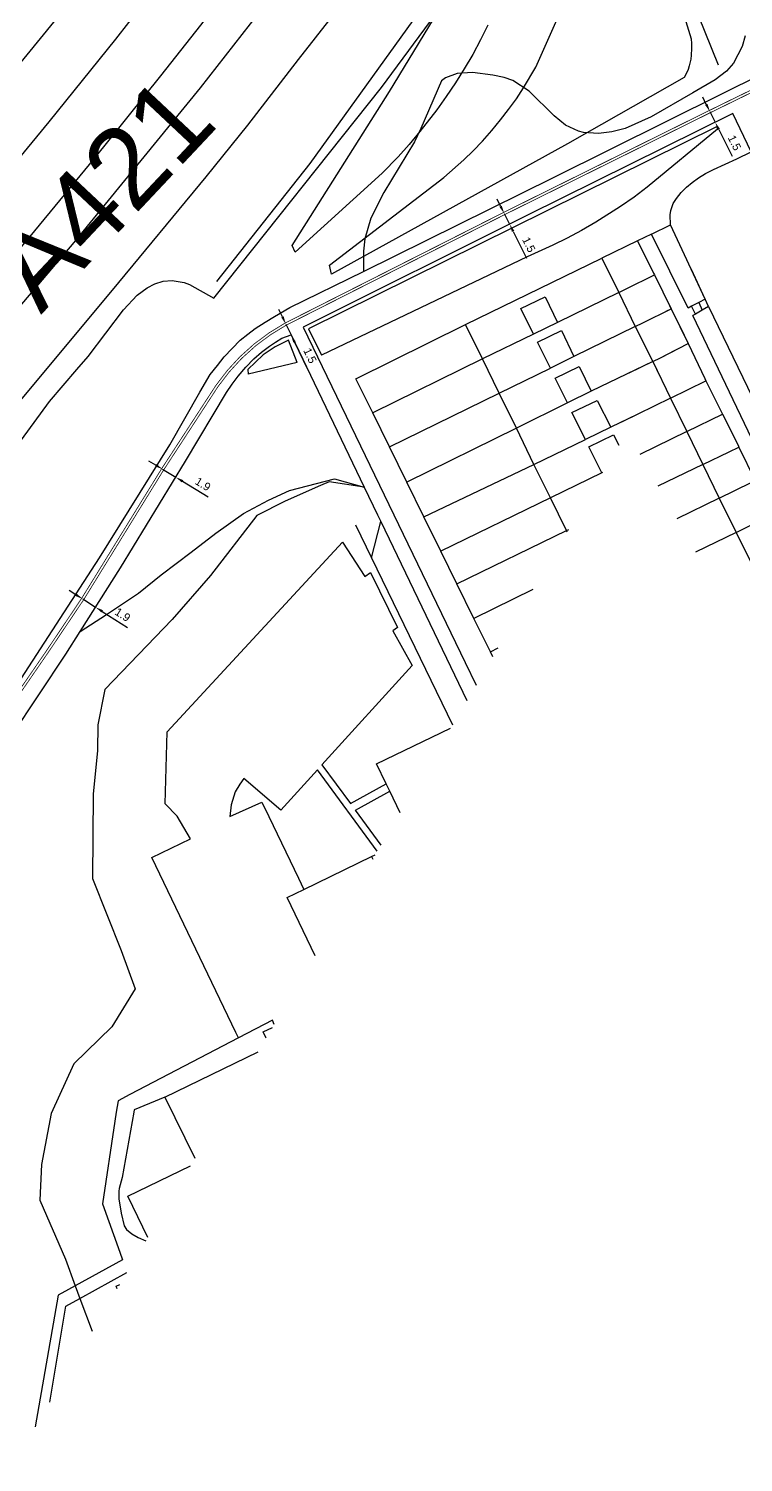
# Model space of a CAD drawing. Header units: millimetres. Extents: x 111502 to 977541, y 8702 to 1044108.
# Drawn here: x 486720.9 to 486810.2, y 236639.3 to 236818.5 of the extents above; entities that cross this region are included whole.
import ezdxf

# ---------------------------------------------------------------- set-up
doc = ezdxf.new("R2010")
doc.units = ezdxf.units.MM
doc.header["$LTSCALE"] = 0.25
doc.linetypes.add('DASHED2', pattern=[9.525, 6.35, -3.175])
for name, color, linetype in [('E HVSS As Laid Dimensions', 30, 'Continuous'), ('E HVSS As Laid HV', 10, 'Continuous'), ('X HVSS Site Background', 8, 'Continuous')]:
    doc.layers.add(name, color=color, linetype=linetype)
doc.styles.add('Arial', font='arial.ttf')
doc.dimstyles.new('HVSS AsLaid', dxfattribs={"dimtxt": 1, "dimasz": 1, "dimexe": 0, "dimexo": 0, "dimgap": 0.5, "dimtad": 1, "dimdec": 1, "dimzin": 1, "dimdsep": 46, "dimtxsty": 'Arial', "dimcen": 0.09, "dimadec": 0, "dimazin": 0, "dimtfac": 1, "dimtdec": 1, "dimtmove": 0, "dimatfit": 3, "dimfxl": 1, "dimtolj": 1, "dimtzin": 0, "dimarcsym": 0})

# ---------------------------------------------------------------- blocks, each defined once
blk = doc.blocks.new('OS MAP 060722')
at = {"layer": 'X HVSS Site Background'}
for points in [[(-2137.87, -2366.44), (-2131.91, -2363.17), (-2124.44, -2355.26), (-2117.33, -2349.69), (-2108.54, -2340.34), (-2105.77, -2336.07), (-2105.44, -2334.41), (-2105.8, -2333.29), (-2100.43, -2326.36), (-2097.47, -2320.35), (-2037.33, -2246.66)], [(-2073.93, -2302.81), (-2078.83, -2309.11), (-2087.13, -2319.46), (-2095.08, -2329.06), (-2104.68, -2340.41), (-2105.58, -2341.46), (-2113.93, -2351.16), (-2118.28, -2356.11), (-2126.48, -2365.21), (-2129.03, -2368.06), (-2138.83, -2378.61), (-2141.33, -2381.26), (-2141.98, -2381.91)], [(-2010.03, -2230.06), (-2011.48, -2232.21), (-2013.43, -2235.06), (-2016.73, -2239.51), (-2017.68, -2240.76), (-2023.83, -2248.76), (-2028.93, -2255.41), (-2034.93, -2263.41), (-2041.28, -2271.86), (-2049.73, -2283.21), (-2059.73, -2296.41), (-2060.43, -2297.31), (-2068.18, -2307.36), (-2073.18, -2313.71), (-2081.53, -2324.06), (-2089.53, -2333.76), (-2099.13, -2345.16), (-2100.08, -2346.26), (-2108.48, -2355.96), (-2112.83, -2360.96), (-2121.08, -2370.16), (-2123.68, -2373.01), (-2133.53, -2383.61), (-2136.08, -2386.31)], [(-1999.88, -2239.86), (-2000.63, -2240.46), (-2003.03, -2242.51), (-2005.28, -2244.71), (-2007.03, -2246.61), (-2008.63, -2248.56), (-2010.28, -2250.61), (-2011.78, -2252.76), (-2029.23, -2276.46), (-2039.43, -2290.21), (-2045.38, -2298.06), (-2055.98, -2311.66), (-2062.33, -2319.86), (-2067.53, -2326.31), (-2079.23, -2340.46), (-2091.98, -2355.76), (-2103.63, -2369.11), (-2115.88, -2382.71), (-2127.13, -2394.96)], [(-2132.58, -2389.46), (-2125.48, -2381.81), (-2110.53, -2365.26), (-2095.43, -2347.96), (-2083.98, -2334.51), (-2077.28, -2326.31), (-2068.18, -2315.21), (-2051.53, -2293.81), (-2040.18, -2278.41), (-2033.73, -2269.56), (-2012.43, -2241.61), (-2010.63, -2239.41), (-2008.68, -2237.31), (-2006.63, -2235.31), (-2005.73, -2234.56)], [(-2000.13, -2308.68), (-2000.5, -2310.03), (-2001.61, -2312.1), (-2002.49, -2313.11), (-2003.89, -2314.2), (-2006.69, -2315.8), (-2011.9, -2318.83), (-2015.13, -2320.26), (-2016.79, -2320.71), (-2018.47, -2320.9), (-2020.35, -2320.77), (-2020.96, -2320.62), (-2022.58, -2319.85), (-2024.01, -2318.7), (-2027.12, -2315.6), (-2029.15, -2314.27), (-2030.27, -2313.9), (-2031.66, -2313.62), (-2034.21, -2313.27), (-2036.11, -2313.39), (-2037.59, -2313.95), (-2038.1, -2314.3), (-2040.65, -2320.28), (-2041.46, -2321.94), (-2045.29, -2328.27), (-2046.89, -2331.5), (-2047.65, -2334.06), (-2047.84, -2335.62), (-2047.84, -2338.13)], [(-2018.03, -2272.81), (-2038.88, -2302.86), (-2054.53, -2324.66), (-2066.18, -2339.41)], [(-2108.43, -2379.61), (-2102.18, -2373.15), (-2094.1, -2363.97), (-2087.04, -2354.38), (-2083.66, -2350.41), (-2082.21, -2348.75), (-2077.82, -2342.92), (-2076.1, -2341.11), (-2074.87, -2340.18), (-2073.89, -2339.68), (-2072.85, -2339.37), (-2071.75, -2339.28), (-2070.23, -2339.52), (-2069.57, -2339.78), (-2066.54, -2341.47), (-2045.56, -2315.14), (-2016.62, -2275.91)], [(-2003.48, -2312.36), (-2009.33, -2297.76), (-2015.88, -2277.56), (-2016.62, -2275.91)], [(-2056.38, -2335.71), (-2056.73, -2334.91), (-2044.58, -2315.66), (-2034.73, -2299.46)], [(-2012.13, -2291.96), (-2006.88, -2309.06), (-2006.83, -2309.66), (-2006.83, -2310.26), (-2006.88, -2311.11), (-2006.93, -2311.61), (-2007.13, -2312.46), (-2007.28, -2312.91), (-2007.48, -2313.36), (-2007.78, -2313.91), (-2022.33, -2322.21), (-2051.83, -2338.46), (-2052.08, -2337.36)], [(-2052.08, -2337.36), (-2037.78, -2326.41), (-2035.28, -2324.21), (-2034.13, -2323.06), (-2032.98, -2321.86), (-2031.78, -2320.51), (-2030.73, -2319.21), (-2029.73, -2317.91), (-2028.73, -2316.56), (-2027.83, -2315.21), (-2026.28, -2312.61), (-2022.98, -2305.11)], [(-2032.28, -2307.36), (-2033.23, -2309.21), (-2034.18, -2311.01), (-2035.23, -2312.81), (-2036.33, -2314.56), (-2037.48, -2316.26), (-2038.68, -2317.96), (-2040.78, -2320.66), (-2042.13, -2322.26), (-2043.48, -2323.81), (-2045.48, -2325.86), (-2056.38, -2335.71)], [(-2047.84, -2338.13), (-2024.08, -2326.41), (-2002.88, -2315.86), (-1984.32, -2306.65)], [(-1999.38, -2323.21), (-2001.68, -2318.41), (-2027.33, -2331.11), (-2055.38, -2345.11), (-2035.13, -2387.01), (-2033.76, -2389.83)], [(-2003.58, -2320.36), (-2003.63, -2320.01), (-2054.68, -2345.31), (-2053.08, -2348.61)], [(-2003.58, -2320.36), (-2012.38, -2327.61), (-2014.03, -2328.86), (-2015.73, -2330.01), (-2018.78, -2331.96), (-2020.58, -2333.01), (-2022.38, -2333.96), (-2024.18, -2334.86), (-2027.38, -2336.31), (-2053.08, -2348.61)], [(-2009.47, -2332.31), (-2009.48, -2332.31), (-2009.53, -2331.06), (-2009.43, -2330.51), (-2009.38, -2330.41), (-2009.13, -2329.66), (-2008.73, -2329.01), (-2008.13, -2328.26), (-2007.48, -2327.61), (-2006.78, -2327.01), (-2005.98, -2326.46), (-2005.08, -2325.91), (-2004.08, -2325.41), (-2001.18, -2324.06), (-1999.38, -2323.21)], [(-2011.83, -2333.46), (-2009.47, -2332.31)], [(-2005.13, -2341.61), (-2009.47, -2332.33), (-2009.47, -2332.31)], [(-2013.58, -2334.31), (-2018.03, -2336.46)], [(-2011.83, -2333.46), (-2013.58, -2334.31)], [(-2013.58, -2334.31), (-2011.58, -2338.36), (-2011.47, -2338.58)], [(-2006.84, -2342.49), (-2007.28, -2342.71), (-2011.83, -2333.46)], [(-2035.08, -2344.76), (-2018.03, -2336.46)], [(-2018.03, -2336.46), (-2015.93, -2340.76)], [(-2005.13, -2341.61), (-2006.86, -2337.9)], [(-2091.08, -2389.81), (-2080.83, -2373.91), (-2072.03, -2359.81), (-2068.28, -2353.21), (-2066.98, -2351.01), (-2066.08, -2349.91), (-2065.23, -2348.81), (-2063.23, -2346.71), (-2062.28, -2345.96), (-2061.38, -2345.26), (-2060.13, -2344.46), (-2058.93, -2343.76), (-2057.03, -2342.66), (-2047.84, -2338.13)], [(-2015.93, -2340.76), (-2015, -2340.3), (-2011.47, -2338.58)], [(-2011.47, -2338.58), (-2009.4, -2342.82)], [(-2026.58, -2345.96), (-2028.18, -2342.76), (-2025.13, -2341.31), (-2023.58, -2344.51)], [(-2015.93, -2340.76), (-2023.58, -2344.51)], [(-2015.93, -2340.76), (-2013.88, -2345.01)], [(-2006.84, -2342.49), (-2007.28, -2342.71), (-2008.39, -2340.44)], [(-2005.13, -2341.61), (-2005.93, -2342.02), (-2006.84, -2342.49)], [(-2005.13, -2341.61), (-2005.93, -2342.02), (-2006.84, -2342.49)], [(-2005.11, -2341.64), (-2005.13, -2341.61)], [(-2004.73, -2342.51), (-2005.13, -2341.61)], [(-2013.88, -2345.01), (-2012.93, -2344.55), (-2009.4, -2342.82)], [(-2010.02, -2343.12), (-2009.4, -2342.82)], [(-2009.59, -2342.42), (-2009.4, -2342.82)], [(-2009.4, -2342.82), (-2007.78, -2346.12)], [(-2009.4, -2342.82), (-2007.28, -2347.16)], [(-2006.35, -2343.47), (-2006.84, -2342.49)], [(-2006.35, -2343.47), (-2006.84, -2342.49)], [(-2004.73, -2342.51), (-2005.52, -2342.98), (-2006.35, -2343.47)], [(-2006.12, -2343.34), (-2006.35, -2343.47)], [(-2005.93, -2342.02), (-2005.68, -2342.59)], [(-2005.93, -2342.02), (-2005.52, -2342.98)], [(-2004.73, -2342.51), (-1999.23, -2353.91), (-1992.08, -2350.36), (-1989.58, -2355.51), (-1996.68, -2359.01), (-1993.03, -2366.61)], [(-2046.68, -2355.81), (-2048.78, -2351.56), (-2035.08, -2344.76)], [(-2032.98, -2349.06), (-2035.08, -2344.76)], [(-2023.58, -2344.51), (-2026.58, -2345.96)], [(-2013.88, -2345.01), (-2021.53, -2348.76)], [(-2013.88, -2345.01), (-2011.68, -2349.41)], [(-2006.35, -2343.47), (-2006.68, -2343.66)], [(-2006.35, -2343.47), (-2006.68, -2343.66)], [(-2006.52, -2343.99), (-2006.68, -2343.66)], [(-1995.18, -2367.66), (-2006.68, -2343.66)], [(-2083.23, -2383.13), (-2078.18, -2375.16), (-2070.08, -2361.86), (-2064.93, -2353.26), (-2064.23, -2352.21), (-2063.48, -2351.21), (-2062.53, -2350.11), (-2061.53, -2349.06), (-2060.58, -2348.21), (-2059.58, -2347.46), (-2058.83, -2346.96), (-2058.03, -2346.46), (-2056.88, -2346.06), (-2047.74, -2365.1)], [(-2056.13, -2349.51), (-2057.18, -2346.71), (-2058.88, -2347.56), (-2060.38, -2348.56), (-2062.28, -2350.41), (-2062.23, -2350.96)], [(-2026.58, -2345.96), (-2032.98, -2349.06)], [(-2024.48, -2350.21), (-2026.08, -2346.96), (-2023.08, -2345.51), (-2021.53, -2348.76)], [(-2021.53, -2348.76), (-2024.48, -2350.21)], [(-2012.65, -2347.47), (-2011.68, -2349.41)], [(-2011.68, -2349.41), (-2010.72, -2348.92), (-2007.28, -2347.16)], [(-2011.68, -2349.41), (-2010.72, -2348.92), (-2008.88, -2347.98)], [(-2007.28, -2347.16), (-2005.18, -2351.51), (-2005.04, -2351.79)], [(-2056.13, -2349.51), (-2062.23, -2350.96)], [(-2032.98, -2349.06), (-2046.68, -2355.81)], [(-2030.88, -2353.36), (-2032.98, -2349.06)], [(-2030.88, -2353.36), (-2024.48, -2350.21)], [(-2022.33, -2354.56), (-2023.88, -2351.46), (-2020.88, -2350.01), (-2019.38, -2353.11)], [(-2011.68, -2349.41), (-2019.38, -2353.11)], [(-2011.68, -2349.41), (-2014.69, -2350.86)], [(-2011.68, -2349.41), (-2010.8, -2351.21)], [(-2011.68, -2349.41), (-2009.48, -2353.96)], [(-2009.48, -2353.96), (-2005.04, -2351.79)], [(-2005.04, -2351.79), (-2002.98, -2355.96)], [(-2044.58, -2360.06), (-2030.88, -2353.36)], [(-2028.73, -2357.71), (-2030.88, -2353.36)], [(-2019.38, -2353.11), (-2022.33, -2354.56)], [(-2009.48, -2353.96), (-2015.61, -2356.96)], [(-2009.48, -2353.96), (-2007.43, -2358.16)], [(-2044.58, -2360.06), (-2046.68, -2355.81)], [(-2022.33, -2354.56), (-2028.73, -2357.71)], [(-2020.08, -2359.16), (-2021.78, -2355.76), (-2018.63, -2354.26), (-2016.93, -2357.61)], [(-2007.43, -2358.16), (-2002.98, -2355.96)], [(-2002.98, -2355.96), (-2001.03, -2359.86), (-2000.92, -2360.09)], [(-2028.73, -2357.71), (-2042.43, -2364.46)], [(-2026.53, -2362.26), (-2028.73, -2357.71)], [(-2016.93, -2357.61), (-2020.08, -2359.16)], [(-2013.65, -2356), (-2016.93, -2357.61)], [(-2026.53, -2362.26), (-2020.08, -2359.16)], [(-2018.03, -2363.31), (-2019.68, -2360.06), (-2016.58, -2358.56), (-2015.94, -2359.85)], [(-2007.43, -2358.16), (-2013.31, -2361)], [(-2007.43, -2358.16), (-2005.43, -2362.26)], [(-2042.43, -2364.46), (-2044.58, -2360.06)], [(-2005.43, -2362.26), (-2002.14, -2360.68)], [(-2002.14, -2360.68), (-2000.92, -2360.09)], [(-2000.92, -2360.09), (-1998.9, -2364.27)], [(-2040.28, -2368.81), (-2026.53, -2362.26)], [(-2024.48, -2366.41), (-2026.53, -2362.26)], [(-2005.43, -2362.26), (-2011.05, -2364.96)], [(-2005.43, -2362.26), (-2003.38, -2366.46)], [(-2047.74, -2365.1), (-2052.13, -2364.43), (-2053.2, -2364.9), (-2057.61, -2366.85), (-2061.17, -2368.65), (-2066.95, -2376.12), (-2071.75, -2381.64), (-2080.15, -2390.39), (-2081.02, -2394.79), (-2081.05, -2398.01), (-2081.61, -2403.47), (-2081.7, -2413.99), (-2078.11, -2422.98), (-2076.36, -2427.78), (-2079.28, -2432.53), (-2084.02, -2437.15), (-2086.83, -2443.38), (-2088.05, -2449.74), (-2088.25, -2454.2), (-2085.04, -2461.57), (-2083.83, -2464.89)], [(-2083.23, -2383.13), (-2079.94, -2380.99), (-2075.92, -2378.33), (-2073.1, -2376.05), (-2069.34, -2373.2), (-2066.28, -2370.84), (-2062.83, -2368.38), (-2059.7, -2366.73), (-2057.07, -2365.5), (-2051.47, -2364.07), (-2047.74, -2365.1)], [(-2040.28, -2368.81), (-2042.43, -2364.46)], [(-2018.03, -2363.31), (-2024.48, -2366.41)], [(-2017.98, -2363.28), (-2018.03, -2363.31)], [(-2003.38, -2366.46), (-1999.41, -2364.52)], [(-2047.74, -2365.1), (-2046.08, -2368.56), (-2045.68, -2369.37)], [(-2024.48, -2366.41), (-2038.18, -2373.11)], [(-2022.48, -2370.51), (-2024.48, -2366.41)], [(-2003.38, -2366.46), (-2008.7, -2369.07)], [(-2003.38, -2366.46), (-2001.28, -2370.76)], [(-2048.83, -2369.81), (-2046.83, -2373.93)], [(-2046.83, -2373.93), (-2045.68, -2369.37)], [(-2045.68, -2369.37), (-2034.91, -2391.77)], [(-2038.18, -2373.11), (-2040.28, -2368.81)], [(-2001.28, -2370.76), (-1997.3, -2368.79)], [(-2063.43, -2433.91), (-2063.76, -2433.23), (-2074.26, -2411.38), (-2069.46, -2409.03), (-2071.11, -2406.22), (-2072.61, -2404.68), (-2072.34, -2395.69), (-2050.47, -2371.96), (-2047.65, -2376.27), (-2046.95, -2375.76), (-2043.58, -2382.64), (-2044.17, -2383.04), (-2041.74, -2387.38), (-2053.02, -2399.8), (-2049.47, -2404.62), (-2045.01, -2402.15)], [(-2036.18, -2377.16), (-2022.48, -2370.51)], [(-2022.48, -2370.51), (-2022.19, -2370.37)], [(-2022.38, -2370.7), (-2022.48, -2370.51)], [(-2001.28, -2370.76), (-2006.33, -2373.22)], [(-2001.28, -2370.76), (-1999.28, -2374.8)], [(-2036.18, -2377.16), (-2038.18, -2373.11)], [(-2046.83, -2373.93), (-2036.71, -2394.8)], [(-2034.03, -2381.51), (-2036.18, -2377.16)], [(-2026.66, -2377.89), (-2034.03, -2381.51)], [(-2031.98, -2385.66), (-2034.03, -2381.51)], [(-2091.78, -2396.11), (-2085.03, -2385.96), (-2083.23, -2383.13)], [(-2031.98, -2385.66), (-2030.99, -2385.18)], [(-2031.66, -2386.31), (-2031.98, -2385.66)], [(-2045.01, -2402.15), (-2046.21, -2399.66), (-2036.95, -2395.21)], [(-2046.1, -2410.6), (-2053.59, -2400.43), (-2058.17, -2405.47), (-2062.77, -2401.5), (-2063.28, -2402.23), (-2063.88, -2403.18), (-2064.37, -2404.8), (-2064.53, -2406.27), (-2060.53, -2404.48), (-2059.67, -2406.25)], [(-2044.55, -2403.1), (-2045.01, -2402.15)], [(-2045.64, -2409.83), (-2048.84, -2405.48), (-2044.55, -2403.1)], [(-2043.25, -2405.81), (-2044.55, -2403.1)], [(-2059.67, -2406.25), (-2055.93, -2413.96), (-2055.28, -2415.36)], [(-2055.28, -2415.36), (-2046.83, -2411.26)], [(-2046.83, -2411.26), (-2046.36, -2411.03)], [(-2046.83, -2411.26), (-2046.67, -2411.57)], [(-2053.85, -2423.65), (-2057.38, -2416.36), (-2055.28, -2415.36)], [(-2058.97, -2432.26), (-2059.21, -2431.71), (-2063.43, -2433.91)], [(-2059.99, -2433.97), (-2060.03, -2433.86), (-2060.35, -2433.18), (-2059.18, -2432.61)], [(-2063.43, -2433.91), (-2077, -2440.99), (-2078.49, -2441.77), (-2078.71, -2443.2), (-2078.88, -2444.33), (-2080.45, -2454.66), (-2078.26, -2460.7), (-2077.92, -2461.64), (-2083.83, -2464.89)], [(-2072.63, -2441.31), (-2061, -2435.67)], [(-2072.63, -2441.31), (-2076.49, -2442.91), (-2076.54, -2443.2), (-2077.98, -2451.35), (-2078.34, -2452.74), (-2078.38, -2453.09), (-2078.39, -2454.04), (-2078.11, -2455.82), (-2077.73, -2457.4), (-2077.45, -2457.88), (-2076.79, -2458.42), (-2075.96, -2458.87), (-2075.03, -2459.29)], [(-2072.63, -2441.31), (-2068.9, -2448.96)], [(-2074.77, -2458.85), (-2077.28, -2453.71), (-2069.46, -2449.91)], [(-2083.25, -2466.47), (-2077.38, -2463.24)], [(-2083.83, -2464.89), (-2084.69, -2465.37), (-2085.99, -2466.09), (-2088.85, -2482.54)], [(-2083.83, -2464.89), (-2083.25, -2466.47)], [(-2078.59, -2465.26), (-2078.73, -2464.96), (-2078.27, -2464.74)], [(-2087.01, -2479.44), (-2085.03, -2467.45), (-2083.25, -2466.47)], [(-2083.25, -2466.47), (-2081.74, -2470.57)]]:
    blk.add_lwpolyline(points, dxfattribs=at)
blk = doc.blocks.new('*D1797')
at = {"layer": 'Defpoints', "color": 0, "transparency": 16777216}
for p in [(486727.67, 236747.24), (486727.67, 236747.24), (486729.27, 236746.22)]:
    blk.add_point(p, dxfattribs=at)
at = {"layer": 'E HVSS As Laid Dimensions', "color": 0, "lineweight": -2, "transparency": 16777216}
for p, q in [((486726.83, 236747.77), (486725.98, 236748.31)), ((486727.67, 236747.24), (486729.27, 236746.22)), ((486730.12, 236745.69), (486733.27, 236743.69))]:
    blk.add_line(p, q, dxfattribs=at)
at = {"layer": 'E HVSS As Laid Dimensions', "color": 0, "transparency": 16777216}
for points in [[(486726.91, 236747.92), (486726.74, 236747.63), (486727.67, 236747.24)], [(486730.21, 236745.83), (486730.03, 236745.55), (486729.27, 236746.22)]]:
    blk.add_solid(points, dxfattribs=at)
at = {"layer": 'E HVSS As Laid Dimensions', "color": 0, "transparency": 16777216, "insert": (486732.66, 236745.27), "char_height": 1, "attachment_point": 5, "rotation": 327.6168, "style": 'Arial'}
blk.add_mtext('\\A1;1.9', dxfattribs=at)
blk = doc.blocks.new('*D1798')
at = {"layer": 'Defpoints', "color": 0, "transparency": 16777216}
for p in [(486737.66, 236763.45), (486737.66, 236763.45), (486739.29, 236762.46)]:
    blk.add_point(p, dxfattribs=at)
at = {"layer": 'E HVSS As Laid Dimensions', "color": 0, "lineweight": -2, "transparency": 16777216}
for p, q in [((486736.81, 236763.96), (486735.95, 236764.48)), ((486737.66, 236763.45), (486739.29, 236762.46)), ((486740.15, 236761.95), (486743.34, 236760.02))]:
    blk.add_line(p, q, dxfattribs=at)
at = {"layer": 'E HVSS As Laid Dimensions', "color": 0, "transparency": 16777216}
for points in [[(486736.89, 236764.11), (486736.72, 236763.82), (486737.66, 236763.45)], [(486740.23, 236762.09), (486740.06, 236761.8), (486739.29, 236762.46)]]:
    blk.add_solid(points, dxfattribs=at)
at = {"layer": 'E HVSS As Laid Dimensions', "color": 0, "transparency": 16777216, "insert": (486742.69, 236761.59), "char_height": 1, "attachment_point": 5, "rotation": 328.8671, "style": 'Arial'}
blk.add_mtext('\\A1;1.9', dxfattribs=at)
blk = doc.blocks.new('*D1799')
at = {"layer": 'Defpoints', "color": 0, "transparency": 16777216}
for p in [(486753.05, 236781.6), (486753.05, 236781.6), (486753.7, 236780.25)]:
    blk.add_point(p, dxfattribs=at)
at = {"layer": 'E HVSS As Laid Dimensions', "color": 0, "lineweight": -2, "transparency": 16777216}
for p, q in [((486752.62, 236782.5), (486752.19, 236783.41)), ((486753.05, 236781.6), (486753.7, 236780.25)), ((486754.13, 236779.35), (486755.75, 236775.98))]:
    blk.add_line(p, q, dxfattribs=at)
at = {"layer": 'E HVSS As Laid Dimensions', "color": 0, "transparency": 16777216}
for points in [[(486752.77, 236782.58), (486752.47, 236782.43), (486753.05, 236781.6)], [(486754.28, 236779.42), (486753.98, 236779.28), (486753.7, 236780.25)]]:
    blk.add_solid(points, dxfattribs=at)
at = {"layer": 'E HVSS As Laid Dimensions', "color": 0, "transparency": 16777216, "insert": (486756.07, 236777.65), "char_height": 1, "attachment_point": 5, "rotation": 295.6417, "style": 'Arial'}
blk.add_mtext('\\A1;1.5', dxfattribs=at)
blk = doc.blocks.new('*D1800')
at = {"layer": 'Defpoints', "color": 0, "transparency": 16777216}
for p in [(486780.33, 236795.42), (486780.33, 236795.42), (486781, 236794.08)]:
    blk.add_point(p, dxfattribs=at)
at = {"layer": 'E HVSS As Laid Dimensions', "color": 0, "lineweight": -2, "transparency": 16777216}
for p, q in [((486779.88, 236796.31), (486779.44, 236797.21)), ((486780.33, 236795.42), (486781, 236794.08)), ((486781.45, 236793.18), (486783.11, 236789.84))]:
    blk.add_line(p, q, dxfattribs=at)
at = {"layer": 'E HVSS As Laid Dimensions', "color": 0, "transparency": 16777216}
for points in [[(486780.03, 236796.39), (486779.73, 236796.24), (486780.33, 236795.42)], [(486781.6, 236793.26), (486781.3, 236793.11), (486781, 236794.08)]]:
    blk.add_solid(points, dxfattribs=at)
at = {"layer": 'E HVSS As Laid Dimensions', "color": 0, "transparency": 16777216, "insert": (486783.41, 236791.52), "char_height": 1, "attachment_point": 5, "rotation": 296.5242, "style": 'Arial'}
blk.add_mtext('\\A1;1.5', dxfattribs=at)
blk = doc.blocks.new('*D1801')
at = {"layer": 'Defpoints', "color": 0, "transparency": 16777216}
for p in [(486806.03, 236808.15), (486806.03, 236808.15), (486806.7, 236806.81)]:
    blk.add_point(p, dxfattribs=at)
at = {"layer": 'E HVSS As Laid Dimensions', "color": 0, "lineweight": -2, "transparency": 16777216}
for p, q in [((486805.58, 236809.05), (486805.14, 236809.94)), ((486806.03, 236808.15), (486806.7, 236806.81)), ((486807.14, 236805.91), (486808.81, 236802.57))]:
    blk.add_line(p, q, dxfattribs=at)
at = {"layer": 'E HVSS As Laid Dimensions', "color": 0, "transparency": 16777216}
for points in [[(486805.73, 236809.12), (486805.43, 236808.97), (486806.03, 236808.15)], [(486807.29, 236805.99), (486806.99, 236805.84), (486806.7, 236806.81)]]:
    blk.add_solid(points, dxfattribs=at)
at = {"layer": 'E HVSS As Laid Dimensions', "color": 0, "transparency": 16777216, "insert": (486809.1, 236804.25), "char_height": 1, "attachment_point": 5, "rotation": 296.4568, "style": 'Arial'}
blk.add_mtext('\\A1;1.5', dxfattribs=at)

msp = doc.modelspace()

# ---------------------------------------------------------------- linework, layer by layer
at = {"lineweight": 0}
msp.add_circle((488727.82, 239008.33), 11388.42, dxfattribs=at)
at = {"layer": 'E HVSS As Laid HV', "linetype": 'DASHED2', "lineweight": 0, "const_width": 0.1, "flags": 128}
for points in [[(486879.34, 236844.58), (486867.14, 236838.77), (486842.15, 236826.44), (486817.14, 236813.76), (486805.96, 236808.29), (486780.26, 236795.55), (486752.98, 236781.73, 0.116752), (486744.3, 236773.91), (486737.54, 236763.53), (486727.54, 236747.32, -0.007922), (486713.98, 236727.58, -0.064409), (486702.23, 236714.44, -0.042444), (486691.52, 236708.99, 0.118948), (486682.39, 236701.89), (486672.36, 236679.98, 0.074849), (486669.75, 236661.17), (486668.81, 236646.88, -0.147324), (486666.75, 236642.65), (486662.13, 236637.44), (486656.21, 236629.83), (486651.53, 236623.79), (486640.38, 236612.01), (486622.87, 236594.38), (486604.44, 236575.9), (486590.16, 236561.51), (486578.71, 236549.86), (486572.38, 236544), (486564.94, 236537.88), (486553.01, 236525.78, 0.046991), (486547.45, 236520.11), (486544.94, 236514.38, -0.129491), (486540.76, 236507.55, 0.11426), (486537.94, 236502.18, -0.151398), (486534.09, 236495.92), (486522.59, 236483.7), (486508.89, 236470.73), (486484.09, 236448.28), (486479, 236443.56, 0.312712), (486477.76, 236437.27)], [(486879.47, 236844.31), (486867.27, 236838.5), (486842.29, 236826.17), (486817.27, 236813.5), (486806.1, 236808.02), (486780.4, 236795.28), (486753.12, 236781.47, 0.116662), (486744.55, 236773.74), (486737.79, 236763.37), (486727.8, 236747.16, -0.007922), (486714.22, 236727.41, -0.064486), (486702.41, 236714.2, -0.042507), (486691.64, 236708.71, 0.118508), (486682.65, 236701.74), (486672.65, 236679.88, 0.07481), (486670.05, 236661.16), (486669.11, 236646.85, -0.147668), (486666.97, 236642.45), (486662.36, 236637.25), (486656.44, 236629.64), (486651.76, 236623.6), (486640.59, 236611.8), (486623.08, 236594.17), (486604.65, 236575.69), (486590.38, 236561.3), (486578.92, 236549.65), (486572.57, 236543.77), (486565.14, 236537.66), (486553.22, 236525.56, 0.046832), (486547.71, 236519.95), (486545.22, 236514.27, -0.128972), (486540.98, 236507.34, 0.113973), (486538.23, 236502.11, -0.151086), (486534.3, 236495.71), (486522.8, 236483.48), (486509.09, 236470.51), (486484.29, 236448.06), (486479.21, 236443.34, 0.31255), (486478.03, 236437.39)]]:
    msp.add_lwpolyline(points, format="xyb", dxfattribs=at)

# ---------------------------------------------------------------- block references
at = {"layer": 'E HVSS As Laid HV', "linetype": 'DASHED2', "lineweight": 0}
msp.add_blockref('OS MAP 060722', (488810.58, 239126.31), dxfattribs=at)

# ---------------------------------------------------------------- texts
at = {"lineweight": 0, "insert": (486652.95, 236723.37), "char_height": 10, "attachment_point": 1, "rotation": 46.7779, "style": 'Arial'}
msp.add_mtext_dynamic_manual_height_columns('Standing Way A421', width=276.7097, gutter_width=10, heights=[0], dxfattribs=at)

# ---------------------------------------------------------------- dimensions: what is measured, and where the dimension line sits
at = {"layer": 'E HVSS As Laid Dimensions'}
for base, p1, p2, angle, picture, middle in [((486806.03, 236808.15), (486806.7, 236806.81), (486806.03, 236808.15), 116.4568, '*D1801', (486808.2, 236803.8)), ((486780.33, 236795.42), (486781, 236794.08), (486780.33, 236795.42), 116.5242, '*D1800', (486782.5, 236791.06)), ((486753.05, 236781.6), (486753.7, 236780.25), (486753.05, 236781.6), 115.6417, '*D1799', (486755.16, 236777.21)), ((486737.66, 236763.45), (486739.29, 236762.46), (486737.66, 236763.45), 148.8671, '*D1798', (486742.17, 236760.72)), ((486727.67, 236747.24), (486729.27, 236746.22), (486727.67, 236747.24), 147.6168, '*D1797', (486732.12, 236744.42))]:
    dim = msp.add_linear_dim(base=base, p1=p1, p2=p2, angle=angle, dimstyle='HVSS AsLaid', dxfattribs=at)
    dim.commit()
    dim.dimension.update_dxf_attribs({"geometry": picture, "text_midpoint": middle, "dimtype": 161})

doc.saveas('drawing.dxf')
